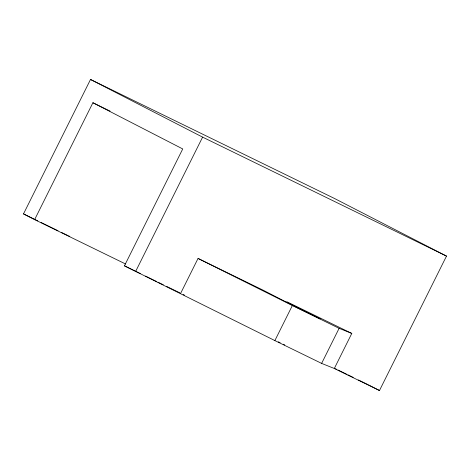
<?xml version="1.0" encoding="UTF-8"?>
<svg xmlns="http://www.w3.org/2000/svg" width="470" height="470" viewBox="0 0 470 470"><rect width="100%" height="100%" fill="white"/><g stroke="black" fill="none" stroke-linecap="round" stroke-linejoin="round"><path stroke-width="0.7" d="M34.633 219.625L23.5 213.903L90.522 79.477L334.417 198.44L446.5 256.097L379.478 390.523L334.311 368.492L321.627 363.398L274.874 340.591L124.45 265.832L182.73 148.943L92.913 102.736L34.633 219.625L125.596 263.999M135.583 271.56L202.605 137.134L90.522 79.477M180.568 293.503L198.052 258.435L263.276 290.249L296.67 307.427L320.14 318.877L286.747 301.699L351.795 333.424L334.311 368.492M274.874 340.591L292.358 305.524L339.111 328.33L351.795 333.424M321.627 363.398L339.111 328.33M68.485 235.846L69.819 236.381M283.24 344.234L284.738 344.957M202.605 137.134L446.5 256.097M92.913 102.736L110.05 111.096M23.5 213.903L37.841 220.9M41.101 222.486L58.051 230.758M61.312 232.345L67.833 235.523M124.45 265.832L140.272 273.552M145.547 276.125L156.751 281.589M158.067 282.229L163.343 284.802M166.638 286.412L179.822 292.839M183.118 294.449L184.434 295.095M335.386 368.721L336.708 369.367M338.024 370.007L346.596 374.19M347.912 374.831L353.187 377.404M358.457 379.977L367.687 384.478M278.369 341.849L280.161 342.73M198.052 258.435L292.358 305.524M368.345 384.801L379.478 390.523"/></g></svg>
